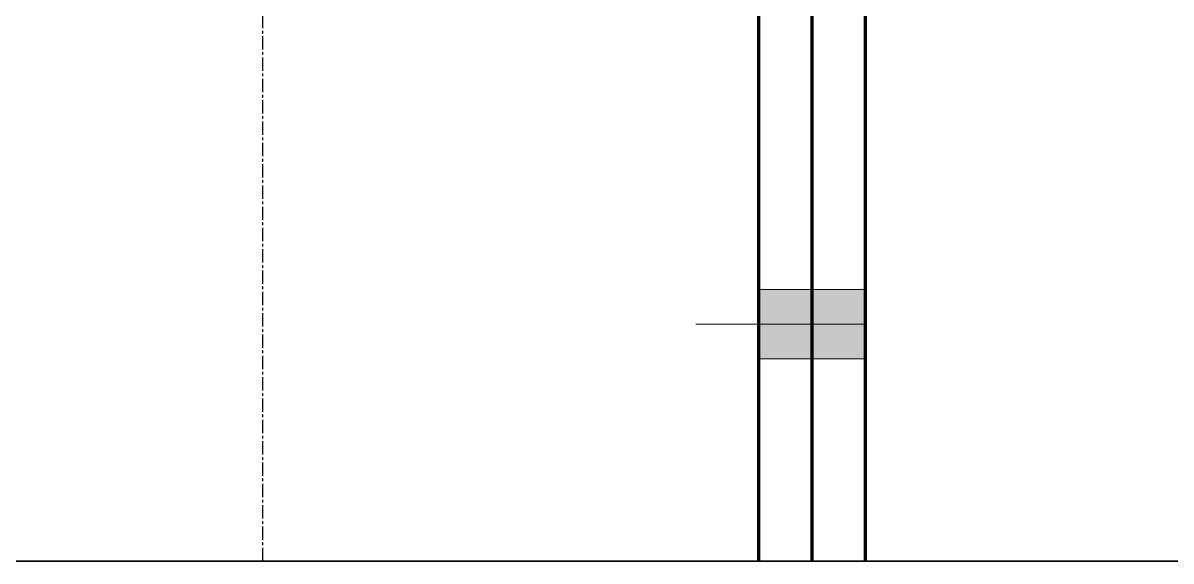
# Model space of a CAD drawing. Header units: inches. Extents: x 2 to 32666, y -5537 to 22.
# Drawn here: x 15571.1 to 15678.7, y -4066.9 to -4016.4 of the extents above; entities that cross this region are included whole.
import ezdxf
from ezdxf.enums import TextEntityAlignment as Align

# ---------------------------------------------------------------- set-up
doc = ezdxf.new("R2010")
doc.units = ezdxf.units.IN
doc.header["$MEASUREMENT"] = 0
doc.linetypes.add('CENTER', pattern=[2, 1.25, -0.25, 0.25, -0.25])
for name, color, linetype in [('2', 2, 'Continuous'), ('3', 3, 'Continuous'), ('7', 7, 'Continuous'), ('DIM', 8, 'Continuous'), ('Tim truc', 8, 'Continuous')]:
    doc.layers.add(name, color=color, linetype=linetype)
doc.layers.add('Cover text', color=7, linetype='Continuous', true_color=0x52370f)
doc.styles.add('TIEU DE', font='Vharialn.ttf')

# ---------------------------------------------------------------- blocks, each defined once
blk = doc.blocks.new('kt kien truc 1')
at = {"layer": '7', "color": 147, "linetype": 'Continuous'}
blk.add_lwpolyline([(12.33, 57.61), (581.67, 57.61), (581.67, 409.19), (12.33, 409.19)], close=True, dxfattribs=at)
at = {"layer": 'Cover text', "ltscale": 0.5, "style": 'TIEU DE'}
for tag, p in [('STT', (555.05, 15.58)), ('TENBANVE', (45.93, 14.6))]:
    blk.add_attdef(tag, text='', height=2, dxfattribs=at).set_placement(p, align=Align.MIDDLE_CENTER)

msp = doc.modelspace()

# ---------------------------------------------------------------- hatches: boundary and pattern name
at = {"layer": '2'}
for points in [[(15645.0724, -4047.9279), (15640.0724, -4047.928), (15640.0724, -4041.428), (15645.0724, -4041.4279)], [(15650.0724, -4047.9279), (15645.0724, -4047.9279), (15645.0724, -4041.4279), (15650.0724, -4041.4279)]]:
    msp.add_hatch(color=256, dxfattribs=at).paths.add_polyline_path(points, flags=17)

# ---------------------------------------------------------------- linework, layer by layer
at = {"layer": '2', "lineweight": 100}
for p, q in [((15640.0725, -4066.9148), (15640.0719, -3907.178)), ((15645.0725, -4066.9148), (15645.0719, -3907.1779)), ((15645.0725, -4066.9148), (15645.0719, -3907.1779)), ((15650.0725, -4066.9148), (15650.0719, -3907.1779))]:
    msp.add_line(p, q, dxfattribs=at)
at = {"layer": '2', "lineweight": 0}
for p, q in [((15645.0724, -4041.4279), (15640.0724, -4041.428)), ((15645.0724, -4041.4279), (15640.0724, -4041.428)), ((15640.0724, -4041.428), (15640.0724, -4041.428)), ((15640.0724, -4041.428), (15640.0724, -4041.428)), ((15650.0724, -4041.4279), (15645.0724, -4041.4279)), ((15645.0724, -4041.4279), (15645.0724, -4041.4279)), ((15650.0724, -4041.4279), (15645.0724, -4041.4279)), ((15645.0724, -4041.4279), (15645.0724, -4041.4279)), ((15650.0724, -4044.6779), (15634.1724, -4044.678)), ((15650.0724, -4044.6779), (15634.1724, -4044.678)), ((15645.0724, -4047.9279), (15640.0724, -4047.928)), ((15645.0724, -4047.9279), (15640.0724, -4047.928)), ((15640.0724, -4047.928), (15640.0724, -4047.928)), ((15640.0724, -4047.928), (15640.0724, -4047.928)), ((15650.0724, -4047.9279), (15645.0724, -4047.9279)), ((15645.0724, -4047.9279), (15645.0724, -4047.9279)), ((15650.0724, -4047.9279), (15645.0724, -4047.9279)), ((15645.0724, -4047.9279), (15645.0724, -4047.9279))]:
    msp.add_line(p, q, dxfattribs=at)
at = {"layer": 'DIM'}
msp.add_lwpolyline([(15472.1005, -3715.3349), (16041.4384, -3715.3349), (16041.4384, -4066.9148), (15472.1005, -4066.9148)], close=True, dxfattribs=at)
at = {"layer": 'Tim truc', "linetype": 'CENTER'}
msp.add_line((15593.5721, -4066.9148), (15593.5721, -3715.3349), dxfattribs=at)

# ---------------------------------------------------------------- block references
at = {"layer": '3'}
msp.add_blockref('kt kien truc 1', (15459.7695, -4124.5249), dxfattribs=at)

doc.saveas('drawing.dxf')
